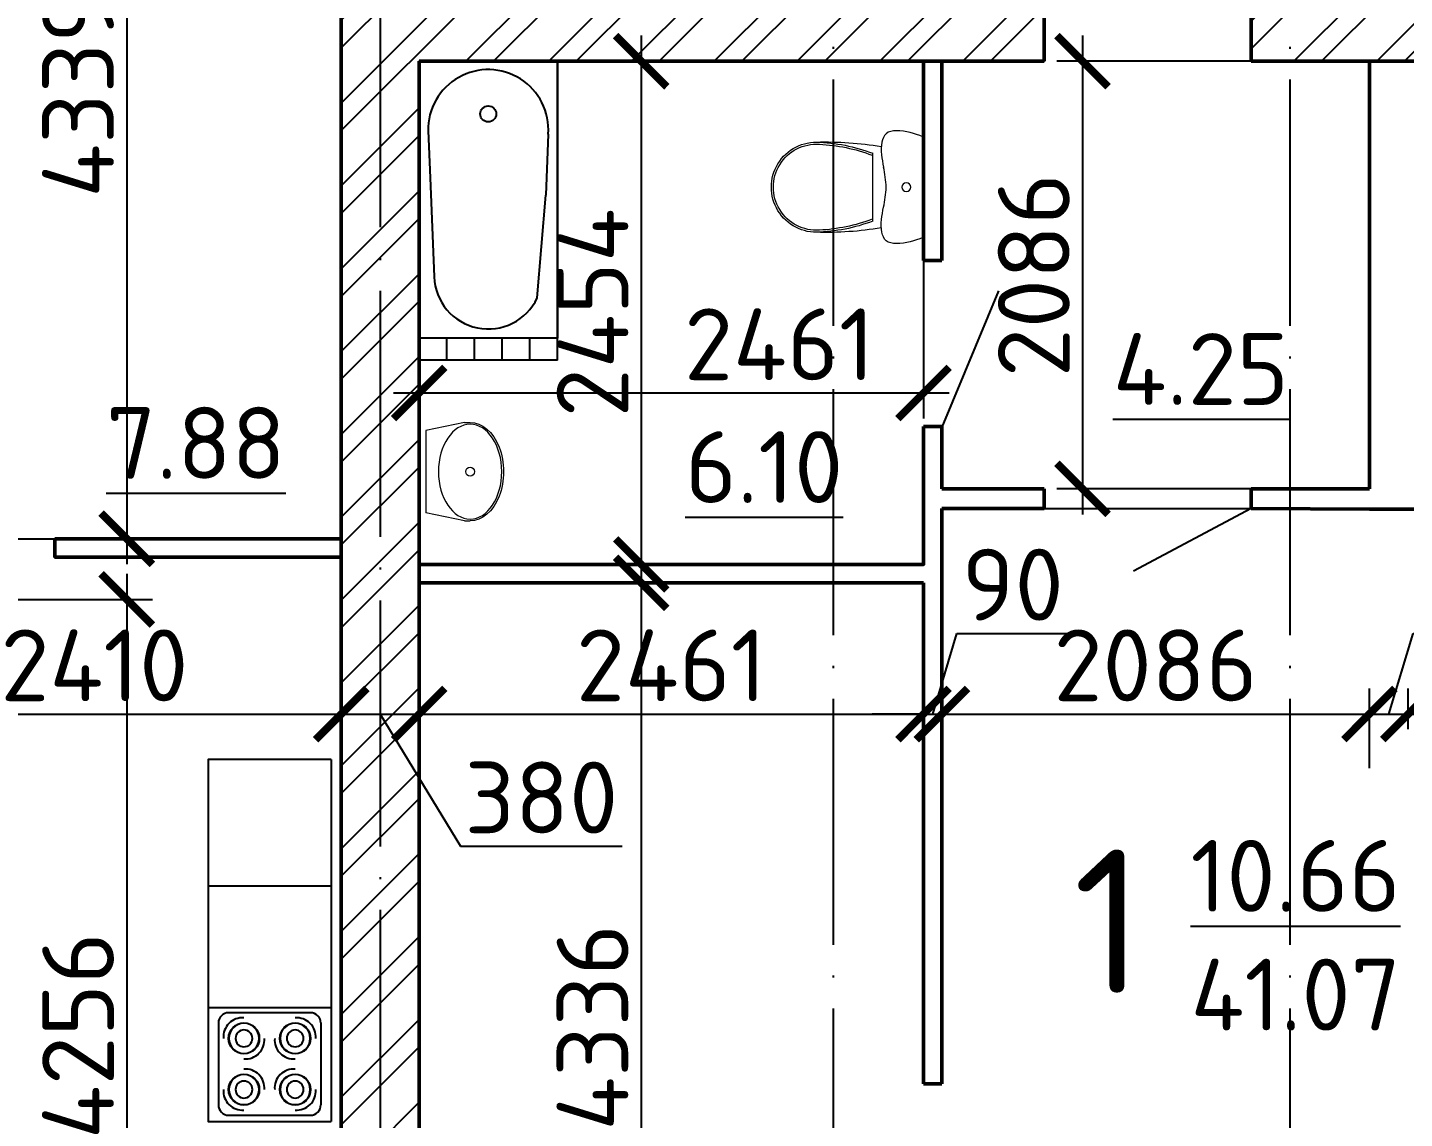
# Model space of a CAD drawing. Header units: millimetres. Extents: x -121275 to -95372, y 16759 to 40426.
# Drawn here: x -118431.7 to -118364.5, y 39400.9 to 39454.1 of the extents above; entities that cross this region are included whole.
import ezdxf

# ---------------------------------------------------------------- set-up
doc = ezdxf.new("R2010")
doc.units = ezdxf.units.MM
doc.header["$LTSCALE"] = 0.5
doc.linetypes.add('ACAD_ISO04W100', pattern=[30, 24, -3, 0, -3])
for name, color, linetype, lineweight in [('02', 5, 'Continuous', 18), ('построения', 6, 'Continuous', 25), ('Сантехника', 255, 'Continuous', 15), ('ТОНКИЕе', 7, 'Continuous', 25)]:
    doc.layers.add(name, color=color, linetype=linetype, lineweight=lineweight)
for name, color, linetype in [('kuhnja', 190, 'Continuous'), ('оси', 7, 'ACAD_ISO04W100'), ('размеры', 7, 'Continuous'), ('тонкие', 7, 'Continuous')]:
    doc.layers.add(name, color=color, linetype=linetype)
doc.styles.add('Наклонный', font='isocpeur.ttf', dxfattribs={"height": 3.5})
doc.dimstyles.new('СТРОИТЕЛЬНЫЙ', dxfattribs={"dimtxt": 3.5, "dimasz": 2.5, "dimexe": 1.25, "dimexo": 0.625, "dimtad": 1, "dimdec": 0, "dimlfac": 100, "dimdsep": 46, "dimtxsty": 'Наклонный', "dimblk1": 'ARCHTICK', "dimblk2": 'ARCHTICK', "dimsah": 1, "dimcen": 0, "dimdle": 1.25, "dimadec": 0, "dimazin": 0, "dimtfac": 0.75, "dimtdec": 0, "dimtmove": 0, "dimatfit": 3, "dimldrblk": 'ARCHTICK', "dimfxl": 1, "dimtolj": 1, "dimtzin": 0, "dimarcsym": 0})
pattern_1 = [(45, (1722.8638, 1044.5907), (-2.02055763, 2.02055763), []), (45, (1724.2108, 1044.5907), (-2.02055763, 2.02055763), [])]

# ---------------------------------------------------------------- blocks, each defined once
blk = doc.blocks.new('A$C010B7E6C')
at = {"layer": 'Сантехника'}
for p, q in [((738.7, 520.7), (738.7, 29.3)), ((493.7, 440.5), (493.7, 109.6))]:
    blk.add_line(p, q, dxfattribs=at)
blk.add_circle((657.8, 275), 21.7, dxfattribs=at)
for centre, radius, start, end in [((218.7, 275), 220, 85.79897, 274.20103), ((218.7, 275), 210, 85.79897, 274.20103), ((266.3, -1145.5), 1641.2, 80.55729, 91.66188), ((196.2, -339.2), 834.5, 69.11151, 88.45313), ((196.1, -339.3), 824.6, 69.11242, 87.36208), ((196.2, 889.2), 834.5, 271.54687, 290.88849), ((266.3, 1695.5), 1641.2, 268.33812, 279.44271), ((196.1, 889.3), 824.6, 272.63792, 290.88758)]:
    blk.add_arc(centre, radius, start, end, dxfattribs=at)
for points in [[(738.7, 520.7), (608.7, 550), (558.7, 536.1), (538.7, 495), (546.7, 372.7)], [(546.7, 372.7), (558.7, 275), (546.5, 177.3)], [(738.7, 29.3), (608.7, 0), (558.7, 14), (538.7, 55), (546.5, 177.3)]]:
    blk.add_spline(points, degree=3, dxfattribs=at)
blk = doc.blocks.new('A$C456D3840')
at = {"layer": 'Сантехника'}
for p, q in [((189.3, 480), (162.4, 480)), ((189.3, 480), (379.3, 440.1)), ((379.3, 39.9), (379.3, 440.1)), ((189.3, 0), (162.4, 0)), ((189.3, 0), (379.3, 39.9))]:
    blk.add_line(p, q, dxfattribs=at)
blk.add_circle((162.4, 240), 21.7, dxfattribs=at)
at = {"layer": 'Сантехника', "extrusion": (0, 0, -1)}
blk.add_ellipse((162.4, 240), major_axis=(0, -240), ratio=0.679586, start_param=0, end_param=3.141593, dxfattribs=at)
blk.add_ellipse((162.4, 240), major_axis=(0, -231.3), ratio=0.667472, dxfattribs=at)
blk = doc.blocks.new('_ArchTick')
at = {"color": 0, "linetype": 'ByBlock', "const_width": 0.15}
blk.add_lwpolyline([(-0.5, -0.5), (0.5, 0.5)], dxfattribs=at)
blk = doc.blocks.new('*D892')
at = {"layer": 'Defpoints', "color": 0, "transparency": 16777216}
for p in [(-118416.353, 39420.646), (-118440.454, 39417.546), (-118416.353, 39415.942)]:
    blk.add_point(p, dxfattribs=at)
at = {"layer": 'размеры', "color": 0, "lineweight": -2, "transparency": 16777216}
for p, q in [((-118440.454, 39418.171), (-118440.454, 39421.896)), ((-118416.353, 39416.567), (-118416.353, 39421.896)), ((-118441.704, 39420.646), (-118415.103, 39420.646))]:
    blk.add_line(p, q, dxfattribs=at)
at = {"layer": 'размеры', "color": 0, "lineweight": -2, "transparency": 16777216, "xscale": 2.5, "yscale": 2.5, "zscale": 2.5, "rotation": 180}
blk.add_blockref('_ArchTick', (-118440.454, 39420.646), dxfattribs=at)
at = {"layer": 'размеры', "color": 0, "lineweight": -2, "transparency": 16777216, "xscale": 2.5, "yscale": 2.5, "zscale": 2.5}
blk.add_blockref('_ArchTick', (-118416.353, 39420.646), dxfattribs=at)
at = {"layer": 'размеры', "color": 0, "transparency": 16777216, "insert": (-118428.403, 39423.021), "char_height": 3.5, "attachment_point": 5, "style": 'Наклонный'}
blk.add_mtext('\\A1;2410', dxfattribs=at)
blk = doc.blocks.new('*D893')
at = {"layer": 'Defpoints', "color": 0, "transparency": 16777216}
for p in [(-118412.553, 39420.646), (-118416.353, 39415.942), (-118412.553, 39414.688)]:
    blk.add_point(p, dxfattribs=at)
at = {"layer": 'размеры', "color": 0, "lineweight": -2, "transparency": 16777216}
for p, q in [((-118416.353, 39416.567), (-118416.353, 39421.896)), ((-118412.553, 39415.313), (-118412.553, 39421.896)), ((-118417.603, 39420.646), (-118411.303, 39420.646)), ((-118414.453, 39420.646), (-118410.538, 39414.198)), ((-118410.538, 39414.198), (-118402.638, 39414.198))]:
    blk.add_line(p, q, dxfattribs=at)
at = {"layer": 'размеры', "color": 0, "lineweight": -2, "transparency": 16777216, "xscale": 2.5, "yscale": 2.5, "zscale": 2.5, "rotation": 180}
blk.add_blockref('_ArchTick', (-118416.353, 39420.646), dxfattribs=at)
at = {"layer": 'размеры', "color": 0, "lineweight": -2, "transparency": 16777216, "xscale": 2.5, "yscale": 2.5, "zscale": 2.5}
blk.add_blockref('_ArchTick', (-118412.553, 39420.646), dxfattribs=at)
at = {"layer": 'размеры', "color": 0, "transparency": 16777216, "insert": (-118406.588, 39416.573), "char_height": 3.5, "attachment_point": 5, "style": 'Наклонный'}
blk.add_mtext('\\A1;380', dxfattribs=at)
blk = doc.blocks.new('*D894')
at = {"layer": 'Defpoints', "color": 0, "transparency": 16777216}
for p in [(-118387.939, 39420.646), (-118412.553, 39414.688), (-118387.939, 39414.688)]:
    blk.add_point(p, dxfattribs=at)
at = {"layer": 'размеры', "color": 0, "lineweight": -2, "transparency": 16777216}
for p, q in [((-118412.553, 39415.313), (-118412.553, 39421.896)), ((-118387.939, 39415.313), (-118387.939, 39421.896)), ((-118413.803, 39420.646), (-118386.689, 39420.646))]:
    blk.add_line(p, q, dxfattribs=at)
at = {"layer": 'размеры', "color": 0, "lineweight": -2, "transparency": 16777216, "xscale": 2.5, "yscale": 2.5, "zscale": 2.5, "rotation": 180}
blk.add_blockref('_ArchTick', (-118412.553, 39420.646), dxfattribs=at)
at = {"layer": 'размеры', "color": 0, "lineweight": -2, "transparency": 16777216, "xscale": 2.5, "yscale": 2.5, "zscale": 2.5}
blk.add_blockref('_ArchTick', (-118387.939, 39420.646), dxfattribs=at)
at = {"layer": 'размеры', "color": 0, "transparency": 16777216, "insert": (-118400.246, 39423.021), "char_height": 3.5, "attachment_point": 5, "style": 'Наклонный'}
blk.add_mtext('\\A1;2461', dxfattribs=at)
blk = doc.blocks.new('*D895')
at = {"layer": 'Defpoints', "color": 0, "transparency": 16777216}
for p in [(-118387.039, 39420.646), (-118387.039, 39418.371), (-118387.939, 39414.688)]:
    blk.add_point(p, dxfattribs=at)
at = {"layer": 'размеры', "color": 0, "lineweight": -2, "transparency": 16777216}
for p, q in [((-118387.489, 39420.646), (-118386.308, 39424.583)), ((-118386.308, 39424.583), (-118380.858, 39424.583)), ((-118387.939, 39415.313), (-118387.939, 39421.896)), ((-118387.039, 39418.996), (-118387.039, 39421.896)), ((-118387.939, 39420.646), (-118390.439, 39420.646)), ((-118387.939, 39420.646), (-118387.039, 39420.646)), ((-118387.939, 39420.646), (-118387.039, 39420.646)), ((-118387.039, 39420.646), (-118384.539, 39420.646))]:
    blk.add_line(p, q, dxfattribs=at)
at = {"layer": 'размеры', "color": 0, "lineweight": -2, "transparency": 16777216, "xscale": 2.5, "yscale": 2.5, "zscale": 2.5}
blk.add_blockref('_ArchTick', (-118387.939, 39420.646), dxfattribs=at)
at = {"layer": 'размеры', "color": 0, "lineweight": -2, "transparency": 16777216, "xscale": 2.5, "yscale": 2.5, "zscale": 2.5, "rotation": 180}
blk.add_blockref('_ArchTick', (-118387.039, 39420.646), dxfattribs=at)
at = {"layer": 'размеры', "color": 0, "transparency": 16777216, "insert": (-118383.583, 39426.958), "char_height": 3.5, "attachment_point": 5, "style": 'Наклонный'}
blk.add_mtext('\\A1;90', dxfattribs=at)
blk = doc.blocks.new('*D896')
at = {"layer": 'Defpoints', "color": 0, "transparency": 16777216}
for p in [(-118366.179, 39420.646), (-118366.179, 39419.287), (-118387.039, 39418.371)]:
    blk.add_point(p, dxfattribs=at)
at = {"layer": 'размеры', "color": 0, "lineweight": -2, "transparency": 16777216}
for p, q in [((-118387.039, 39418.996), (-118387.039, 39421.896)), ((-118366.179, 39419.912), (-118366.179, 39421.896)), ((-118388.289, 39420.646), (-118364.929, 39420.646))]:
    blk.add_line(p, q, dxfattribs=at)
at = {"layer": 'размеры', "color": 0, "lineweight": -2, "transparency": 16777216, "xscale": 2.5, "yscale": 2.5, "zscale": 2.5, "rotation": 180}
blk.add_blockref('_ArchTick', (-118387.039, 39420.646), dxfattribs=at)
at = {"layer": 'размеры', "color": 0, "lineweight": -2, "transparency": 16777216, "xscale": 2.5, "yscale": 2.5, "zscale": 2.5}
blk.add_blockref('_ArchTick', (-118366.179, 39420.646), dxfattribs=at)
at = {"layer": 'размеры', "color": 0, "transparency": 16777216, "insert": (-118376.609, 39423.021), "char_height": 3.5, "attachment_point": 5, "style": 'Наклонный'}
blk.add_mtext('\\A1;2086', dxfattribs=at)
blk = doc.blocks.new('*D897')
at = {"layer": 'Defpoints', "color": 0, "transparency": 16777216}
for p in [(-118364.279, 39420.646), (-118364.279, 39419.287), (-118366.179, 39417.387)]:
    blk.add_point(p, dxfattribs=at)
at = {"layer": 'размеры', "color": 0, "lineweight": -2, "transparency": 16777216}
for p, q in [((-118365.229, 39420.646), (-118364.048, 39424.583)), ((-118364.048, 39424.583), (-118356.848, 39424.583)), ((-118366.179, 39418.012), (-118366.179, 39421.896)), ((-118364.279, 39419.912), (-118364.279, 39421.896)), ((-118367.429, 39420.646), (-118363.029, 39420.646))]:
    blk.add_line(p, q, dxfattribs=at)
at = {"layer": 'размеры', "color": 0, "lineweight": -2, "transparency": 16777216, "xscale": 2.5, "yscale": 2.5, "zscale": 2.5, "rotation": 180}
blk.add_blockref('_ArchTick', (-118366.179, 39420.646), dxfattribs=at)
at = {"layer": 'размеры', "color": 0, "lineweight": -2, "transparency": 16777216, "xscale": 2.5, "yscale": 2.5, "zscale": 2.5}
blk.add_blockref('_ArchTick', (-118364.279, 39420.646), dxfattribs=at)
at = {"layer": 'размеры', "color": 0, "transparency": 16777216, "insert": (-118360.448, 39426.958), "char_height": 3.5, "attachment_point": 5, "style": 'Наклонный'}
blk.add_mtext('\\A1;190', dxfattribs=at)
blk = doc.blocks.new('*D898')
at = {"layer": 'Defpoints', "color": 0, "transparency": 16777216}
for p in [(-118344.353, 39420.646), (-118364.279, 39419.287), (-118344.353, 39419.287)]:
    blk.add_point(p, dxfattribs=at)
at = {"layer": 'размеры', "color": 0, "lineweight": -2, "transparency": 16777216}
for p, q in [((-118364.279, 39419.912), (-118364.279, 39421.896)), ((-118344.353, 39419.912), (-118344.353, 39421.896)), ((-118365.529, 39420.646), (-118343.103, 39420.646))]:
    blk.add_line(p, q, dxfattribs=at)
at = {"layer": 'размеры', "color": 0, "lineweight": -2, "transparency": 16777216, "xscale": 2.5, "yscale": 2.5, "zscale": 2.5, "rotation": 180}
blk.add_blockref('_ArchTick', (-118364.279, 39420.646), dxfattribs=at)
at = {"layer": 'размеры', "color": 0, "lineweight": -2, "transparency": 16777216, "xscale": 2.5, "yscale": 2.5, "zscale": 2.5}
blk.add_blockref('_ArchTick', (-118344.353, 39420.646), dxfattribs=at)
at = {"layer": 'размеры', "color": 0, "transparency": 16777216, "insert": (-118354.316, 39423.021), "char_height": 3.5, "attachment_point": 5, "style": 'Наклонный'}
blk.add_mtext('\\A1;1993', dxfattribs=at)
blk = doc.blocks.new('*D910')
at = {"layer": 'Defpoints', "color": 0, "transparency": 16777216}
for p in [(-118424.064, 39472.59), (-118438.043, 39429.199), (-118426.824, 39429.199)]:
    blk.add_point(p, dxfattribs=at)
at = {"layer": 'размеры', "color": 0, "lineweight": -2, "transparency": 16777216}
for p, q in [((-118426.824, 39473.84), (-118426.824, 39427.949)), ((-118424.689, 39472.59), (-118428.074, 39472.59)), ((-118437.418, 39429.199), (-118425.574, 39429.199))]:
    blk.add_line(p, q, dxfattribs=at)
at = {"layer": 'размеры', "color": 0, "lineweight": -2, "transparency": 16777216, "xscale": 2.5, "yscale": 2.5, "zscale": 2.5}
for p, rotation in [((-118426.824, 39472.59), 90), ((-118426.824, 39429.199), 270)]:
    blk.add_blockref('_ArchTick', p, dxfattribs=dict(at, rotation=rotation))
at = {"layer": 'размеры', "color": 0, "transparency": 16777216, "insert": (-118429.199, 39450.895), "char_height": 3.5, "attachment_point": 5, "rotation": 90, "style": 'Наклонный'}
blk.add_mtext('\\A1;4339', dxfattribs=at)
blk = doc.blocks.new('*D911')
at = {"layer": 'Defpoints', "color": 0, "transparency": 16777216}
for p in [(-118452.923, 39426.236), (-118452.923, 39383.679), (-118426.824, 39383.679)]:
    blk.add_point(p, dxfattribs=at)
at = {"layer": 'размеры', "color": 0, "lineweight": -2, "transparency": 16777216}
for p, q in [((-118426.824, 39427.486), (-118426.824, 39382.429)), ((-118452.298, 39426.236), (-118425.574, 39426.236)), ((-118452.298, 39383.679), (-118425.574, 39383.679))]:
    blk.add_line(p, q, dxfattribs=at)
at = {"layer": 'размеры', "color": 0, "lineweight": -2, "transparency": 16777216, "xscale": 2.5, "yscale": 2.5, "zscale": 2.5}
for p, rotation in [((-118426.824, 39426.236), 90), ((-118426.824, 39383.679), 270)]:
    blk.add_blockref('_ArchTick', p, dxfattribs=dict(at, rotation=rotation))
at = {"layer": 'размеры', "color": 0, "transparency": 16777216, "insert": (-118429.199, 39404.958), "char_height": 3.5, "attachment_point": 5, "rotation": 90, "style": 'Наклонный'}
blk.add_mtext('\\A1;4256', dxfattribs=at)
blk = doc.blocks.new('*D912')
at = {"layer": 'Defpoints', "color": 0, "transparency": 16777216}
for p in [(-118412.553, 39427.046), (-118412.553, 39383.69), (-118401.715, 39383.69)]:
    blk.add_point(p, dxfattribs=at)
at = {"layer": 'размеры', "color": 0, "lineweight": -2, "transparency": 16777216}
for p, q in [((-118401.715, 39428.296), (-118401.715, 39382.44)), ((-118411.928, 39427.046), (-118400.465, 39427.046)), ((-118411.928, 39383.69), (-118400.465, 39383.69))]:
    blk.add_line(p, q, dxfattribs=at)
at = {"layer": 'размеры', "color": 0, "lineweight": -2, "transparency": 16777216, "xscale": 2.5, "yscale": 2.5, "zscale": 2.5}
for p, rotation in [((-118401.715, 39427.046), 90), ((-118401.715, 39383.69), 270)]:
    blk.add_blockref('_ArchTick', p, dxfattribs=dict(at, rotation=rotation))
at = {"layer": 'размеры', "color": 0, "transparency": 16777216, "insert": (-118404.09, 39405.368), "char_height": 3.5, "attachment_point": 5, "rotation": 90, "style": 'Наклонный'}
blk.add_mtext('\\A1;4336', dxfattribs=at)
blk = doc.blocks.new('*D913')
at = {"layer": 'Defpoints', "color": 0, "transparency": 16777216}
for p in [(-118389.034, 39452.49), (-118401.715, 39427.946), (-118389.034, 39427.946)]:
    blk.add_point(p, dxfattribs=at)
at = {"layer": 'размеры', "color": 0, "lineweight": -2, "transparency": 16777216}
for p, q in [((-118401.715, 39453.74), (-118401.715, 39426.696)), ((-118389.659, 39452.49), (-118402.965, 39452.49)), ((-118389.659, 39427.946), (-118402.965, 39427.946))]:
    blk.add_line(p, q, dxfattribs=at)
at = {"layer": 'размеры', "color": 0, "lineweight": -2, "transparency": 16777216, "xscale": 2.5, "yscale": 2.5, "zscale": 2.5}
for p, rotation in [((-118401.715, 39452.49), 90), ((-118401.715, 39427.946), 270)]:
    blk.add_blockref('_ArchTick', p, dxfattribs=dict(at, rotation=rotation))
at = {"layer": 'размеры', "color": 0, "transparency": 16777216, "insert": (-118404.09, 39440.218), "char_height": 3.5, "attachment_point": 5, "rotation": 90, "style": 'Наклонный'}
blk.add_mtext('\\A1;2454', dxfattribs=at)
blk = doc.blocks.new('*D914')
at = {"layer": 'Defpoints', "color": 0, "transparency": 16777216}
for p in [(-118412.553, 39452.49), (-118387.939, 39452.49), (-118387.939, 39436.306)]:
    blk.add_point(p, dxfattribs=at)
at = {"layer": 'размеры', "color": 0, "lineweight": -2, "transparency": 16777216}
for p, q in [((-118412.553, 39451.865), (-118412.553, 39435.056)), ((-118387.939, 39451.865), (-118387.939, 39435.056)), ((-118413.803, 39436.306), (-118386.689, 39436.306))]:
    blk.add_line(p, q, dxfattribs=at)
at = {"layer": 'размеры', "color": 0, "lineweight": -2, "transparency": 16777216, "xscale": 2.5, "yscale": 2.5, "zscale": 2.5, "rotation": 180}
blk.add_blockref('_ArchTick', (-118412.553, 39436.306), dxfattribs=at)
at = {"layer": 'размеры', "color": 0, "lineweight": -2, "transparency": 16777216, "xscale": 2.5, "yscale": 2.5, "zscale": 2.5}
blk.add_blockref('_ArchTick', (-118387.939, 39436.306), dxfattribs=at)
at = {"layer": 'размеры', "color": 0, "transparency": 16777216, "insert": (-118394.971, 39438.681), "char_height": 3.5, "attachment_point": 5, "style": 'Наклонный'}
blk.add_mtext('\\A1;2461', dxfattribs=at)
blk = doc.blocks.new('*D915')
at = {"layer": 'Defpoints', "color": 0, "transparency": 16777216}
for p in [(-118366.179, 39452.49), (-118380.181, 39431.629), (-118366.179, 39431.629)]:
    blk.add_point(p, dxfattribs=at)
at = {"layer": 'размеры', "color": 0, "lineweight": -2, "transparency": 16777216}
for p, q in [((-118380.181, 39453.74), (-118380.181, 39430.379)), ((-118366.804, 39452.49), (-118381.431, 39452.49)), ((-118366.804, 39431.629), (-118381.431, 39431.629))]:
    blk.add_line(p, q, dxfattribs=at)
at = {"layer": 'размеры', "color": 0, "lineweight": -2, "transparency": 16777216, "xscale": 2.5, "yscale": 2.5, "zscale": 2.5}
for p, rotation in [((-118380.181, 39452.49), 90), ((-118380.181, 39431.629), 270)]:
    blk.add_blockref('_ArchTick', p, dxfattribs=dict(at, rotation=rotation))
at = {"layer": 'размеры', "color": 0, "transparency": 16777216, "insert": (-118382.556, 39442.059), "char_height": 3.5, "attachment_point": 5, "rotation": 90, "style": 'Наклонный'}
blk.add_mtext('\\A1;2086', dxfattribs=at)
blk = doc.blocks.new('*D926')
at = {"layer": 'Defpoints', "color": 0, "transparency": 16777216}
for p in [(-118385.991, 39430.68), (-118385.991, 39383.67), (-118358.87, 39383.67)]:
    blk.add_point(p, dxfattribs=at)
at = {"layer": 'размеры', "color": 0, "lineweight": -2, "transparency": 16777216}
for p, q in [((-118358.87, 39431.93), (-118358.87, 39382.42)), ((-118385.366, 39430.68), (-118357.62, 39430.68)), ((-118385.366, 39383.67), (-118357.62, 39383.67))]:
    blk.add_line(p, q, dxfattribs=at)
at = {"layer": 'размеры', "color": 0, "lineweight": -2, "transparency": 16777216, "xscale": 2.5, "yscale": 2.5, "zscale": 2.5}
for p, rotation in [((-118358.87, 39430.68), 90), ((-118358.87, 39383.67), 270)]:
    blk.add_blockref('_ArchTick', p, dxfattribs=dict(at, rotation=rotation))
at = {"layer": 'размеры', "color": 0, "transparency": 16777216, "insert": (-118361.245, 39407.175), "char_height": 3.5, "attachment_point": 5, "rotation": 90, "style": 'Наклонный'}
blk.add_mtext('\\A1;4701', dxfattribs=at)

msp = doc.modelspace()

# ---------------------------------------------------------------- hatches: boundary and pattern name
at = {"layer": 'тонкие', "transparency": 33554687}
h = msp.add_hatch(dxfattribs=at)
h.set_pattern_fill('ANSI32', scale=0.3)
h.set_pattern_definition(pattern_1)
h.paths.add_polyline_path([(-118371.953, 39476.19), (-118392.353, 39476.19), (-118392.353, 39473.69), (-118371.953, 39473.69)])
h.paths.add_polyline_path([(-118392.353, 39476.19), (-118394.954, 39476.19), (-118394.954, 39473.69), (-118392.353, 39473.69)])
h.paths.add_polyline_path([(-118360.902, 39476.19), (-118370.053, 39476.19), (-118370.053, 39473.69), (-118360.902, 39473.69)])
h.paths.add_polyline_path([(-118360.902, 39477.49), (-118368.153, 39477.49), (-118368.153, 39517.39), (-118370.053, 39517.39), (-118370.053, 39476.19), (-118360.902, 39476.19)])
h.paths.add_polyline_path([(-118370.053, 39476.19), (-118371.953, 39476.19), (-118371.953, 39473.69), (-118370.053, 39473.69)])
h.paths.add_polyline_path([(-118342.453, 39476.19), (-118348.802, 39476.19), (-118348.802, 39473.69), (-118342.953, 39473.69), (-118342.953, 39471.064), (-118342.453, 39471.064)])
h.paths.add_polyline_path([(-118339.153, 39476.19), (-118342.453, 39476.19), (-118342.453, 39471.064), (-118339.153, 39471.064)])
h.paths.add_polyline_path([(-118342.453, 39517.39), (-118342.953, 39517.39), (-118342.953, 39516.09), (-118342.953, 39477.49), (-118348.802, 39477.49), (-118348.802, 39476.19), (-118342.453, 39476.19)])
h.paths.add_polyline_path([(-118339.153, 39516.09), (-118331.987, 39516.09), (-118331.987, 39517.39), (-118342.453, 39517.39), (-118342.453, 39476.19), (-118339.153, 39476.19)])
h.paths.add_polyline_path([(-118432.353, 39454.39), (-118485.253, 39454.39), (-118485.253, 39452.49), (-118432.353, 39452.49)])
h.paths.add_polyline_path([(-118432.353, 39456.29), (-118434.253, 39456.29), (-118485.253, 39456.29), (-118485.253, 39454.39), (-118432.353, 39454.39)])
h.paths.add_polyline_path([(-118359.453, 39454.39), (-118370.053, 39454.39), (-118370.053, 39452.49), (-118366.179, 39452.49), (-118359.453, 39452.49)])
h.paths.add_polyline_path([(-118359.453, 39456.29), (-118370.053, 39456.29), (-118370.053, 39454.39), (-118359.453, 39454.39)])
h.paths.add_polyline_path([(-118370.053, 39456.29), (-118371.953, 39456.29), (-118371.953, 39454.39), (-118370.053, 39454.39)])
h.paths.add_polyline_path([(-118370.053, 39454.39), (-118371.953, 39454.39), (-118371.953, 39452.49), (-118370.053, 39452.49)])
h.paths.add_polyline_path([(-118342.453, 39454.39), (-118349.353, 39454.39), (-118349.353, 39452.49), (-118344.353, 39452.49), (-118344.353, 39448.561), (-118342.453, 39448.561)])
h.paths.add_polyline_path([(-118342.453, 39460.964), (-118342.953, 39460.964), (-118342.953, 39456.29), (-118349.353, 39456.29), (-118349.353, 39454.39), (-118342.453, 39454.39)])
h.paths.add_polyline_path([(-118340.553, 39452.49), (-118247.19, 39452.49), (-118247.19, 39454.39), (-118342.453, 39454.39), (-118342.453, 39448.561), (-118340.553, 39448.561)])
h.paths.add_polyline_path([(-118247.19, 39456.29), (-118339.153, 39456.29), (-118339.153, 39460.964), (-118342.453, 39460.964), (-118342.453, 39454.39), (-118247.19, 39454.39)])
h.paths.add_polyline_path([(-118414.453, 39517.39), (-118416.353, 39517.39), (-118416.353, 39477.69), (-118414.453, 39477.69)])
h.paths.add_polyline_path([(-118412.553, 39517.39), (-118414.453, 39517.39), (-118414.453, 39477.69), (-118412.553, 39477.69)])
h.paths.add_polyline_path([(-118414.453, 39528.99), (-118416.353, 39528.99), (-118416.353, 39517.39), (-118414.453, 39517.39)])
h.paths.add_polyline_path([(-118412.553, 39528.99), (-118414.453, 39528.99), (-118414.453, 39517.39), (-118412.553, 39517.39)])
h.paths.add_polyline_path([(-118371.953, 39517.39), (-118371.953, 39476.19), (-118370.053, 39476.19), (-118370.053, 39517.39)])
h = msp.add_hatch(dxfattribs=at)
h.set_pattern_fill('ANSI32', scale=0.3)
h.set_pattern_definition(pattern_1)
h.paths.add_polyline_path([(-118416.353, 39466.39), (-118412.553, 39466.454), (-118412.553, 39477.69), (-118416.353, 39477.69)])
h.paths.add_polyline_path([(-118416.353, 39456.29), (-118382.053, 39456.29), (-118382.053, 39452.49), (-118412.553, 39452.49), (-118412.553, 39383.69), (-118403.783, 39383.683), (-118403.783, 39382.39), (-118430.977, 39382.39), (-118430.977, 39383.677), (-118416.353, 39383.664)])

# ---------------------------------------------------------------- linework, layer by layer
at = {"layer": 'kuhnja', "color": 7, "linetype": 'Continuous'}
for p, q in [((-118416.353, 39419.427), (-118416.353, 39401.265)), ((-118416.853, 39418.427), (-118416.853, 39400.765)), ((-118416.353, 39401.265), (-118416.353, 39383.664))]:
    msp.add_line(p, q, dxfattribs=at)
at = {"layer": 'kuhnja', "color": 7, "ltscale": 600}
msp.add_line((-118417.353, 39405.578), (-118417.353, 39401.578), dxfattribs=at)
msp.add_lwpolyline([(-118417.353, 39405.578, 0.414214), (-118417.853, 39406.078), (-118421.853, 39406.078, 0.414214), (-118422.353, 39405.578), (-118422.353, 39401.578, 0.414214), (-118421.853, 39401.078), (-118417.853, 39401.078, 0.414214), (-118417.353, 39401.578)], format="xyb", dxfattribs=at)
for points in [[(-118421.103, 39404.09, 1), (-118421.103, 39405.565, 1)], [(-118421.103, 39405.24, 1), (-118421.103, 39404.415, 1)], [(-118418.603, 39404.09, 1), (-118418.603, 39405.565, 1)], [(-118418.603, 39404.415, 1), (-118418.603, 39405.24, 1)], [(-118421.103, 39401.59, 1), (-118421.103, 39403.065, 1)], [(-118421.103, 39402.74, 1), (-118421.103, 39401.915, 1)], [(-118418.603, 39403.065, 1), (-118418.603, 39401.59, 1)], [(-118418.603, 39401.915, 1), (-118418.603, 39402.74, 1)]]:
    msp.add_lwpolyline(points, format="xyb", close=True, dxfattribs=at)
for centre in [(-118421.103, 39404.828), (-118418.603, 39404.828), (-118421.103, 39402.328), (-118418.603, 39402.328)]:
    msp.add_circle(centre, 0.75, dxfattribs=at)
for centre, start, end in [((-118421.176, 39404.901), 85.49745, 184.50255), ((-118418.53, 39404.901), 355.49745, 94.50255), ((-118421.03, 39404.755), 265.49745, 4.50255), ((-118418.676, 39404.755), 175.49745, 274.50255), ((-118421.03, 39402.401), 355.49745, 94.50255), ((-118418.676, 39402.401), 85.49745, 184.50255), ((-118421.176, 39402.255), 175.49745, 274.50255), ((-118418.53, 39402.255), 265.49745, 4.50255)]:
    msp.add_arc(centre, 0.93, start, end, dxfattribs=at)
at = {"layer": 'оси', "color": 7}
for points in [[(-118392.353, 39572.39), (-118392.353, 39382.39)], [(-118370.053, 39572.39), (-118370.053, 39382.39)], [(-118414.453, 39456.39), (-118414.453, 39382.39)]]:
    msp.add_lwpolyline(points, dxfattribs=at)
at = {"layer": 'построения', "color": 7, "lineweight": 50}
for points in [[(-118416.353, 39383.664), (-118416.353, 39452.49)], [(-118412.553, 39452.49), (-118412.553, 39383.69)], [(-118412.553, 39452.49), (-118382.053, 39452.49)], [(-118371.953, 39452.49), (-118359.453, 39452.49)]]:
    msp.add_lwpolyline(points, dxfattribs=at)
at = {"layer": 'тонкие', "color": 7}
for p, q in [((-118405.806, 39452.486), (-118405.806, 39445.865)), ((-118412.119, 39449.088), (-118412.023, 39446.808)), ((-118406.25, 39448.938), (-118406.376, 39445.96)), ((-118412.023, 39446.808), (-118411.818, 39441.974)), ((-118406.793, 39440.946), (-118406.376, 39445.96)), ((-118405.806, 39445.865), (-118405.806, 39438.986)), ((-118405.806, 39438.986), (-118412.556, 39438.986)), ((-118411.206, 39437.906), (-118411.206, 39438.986)), ((-118409.856, 39437.906), (-118409.856, 39438.986)), ((-118408.506, 39437.906), (-118408.506, 39438.986)), ((-118407.156, 39437.906), (-118407.156, 39438.986))]:
    msp.add_line(p, q, dxfattribs=at)
msp.add_circle((-118409.181, 39449.918), 0.388, dxfattribs=at)
for centre, radius, start, end in [((-118409.181, 39449.142), 2.938, 356.00774, 181.04674), ((-118409.181, 39442.065), 2.638, 181.99613, 334.88084)]:
    msp.add_arc(centre, radius, start, end, dxfattribs=at)
at = {"layer": 'ТОНКИЕе', "color": 7}
for points in [[(-118430.977, 39382.39), (-118430.977, 39383.677), (-118416.353, 39383.664), (-118416.353, 39456.29)], [(-118412.553, 39456.29), (-118412.553, 39456.29), (-118382.053, 39456.29), (-118382.053, 39452.49), (-118412.553, 39452.49), (-118412.553, 39383.69), (-118403.783, 39383.683), (-118403.783, 39382.39), (-118430.977, 39382.39), (-118430.977, 39383.67)], [(-118405.806, 39437.906), (-118405.806, 39452.486), (-118412.556, 39452.486)], [(-118384.276, 39441.287), (-118387.039, 39434.646)], [(-118405.806, 39437.906), (-118412.556, 39437.906)], [(-118371.953, 39430.672), (-118377.684, 39427.621)], [(-118416.853, 39418.427), (-118422.853, 39418.427), (-118422.853, 39400.765), (-118416.853, 39400.765)], [(-118416.853, 39412.258), (-118422.853, 39412.258)], [(-118416.853, 39406.315), (-118422.853, 39406.315)]]:
    msp.add_lwpolyline(points, dxfattribs=at)
at = {"layer": 'ТОНКИЕе', "color": 7, "lineweight": 50}
for points in [[(-118416.353, 39456.29), (-118416.353, 39452.49)], [(-118382.053, 39452.49), (-118382.053, 39456.29)], [(-118371.953, 39456.29), (-118371.953, 39452.49)], [(-118412.553, 39452.49), (-118387.939, 39452.49), (-118387.939, 39442.773)], [(-118387.939, 39452.49), (-118387.039, 39452.49), (-118387.039, 39442.773)], [(-118371.953, 39452.49), (-118366.179, 39452.49), (-118366.179, 39431.629)], [(-118387.039, 39442.773), (-118387.939, 39442.773)], [(-118387.939, 39434.673), (-118387.939, 39427.946), (-118412.553, 39427.946)], [(-118387.939, 39434.673), (-118387.039, 39434.673)], [(-118387.039, 39434.673), (-118387.039, 39431.629)], [(-118387.039, 39432.545), (-118387.039, 39431.629)], [(-118382.053, 39431.629), (-118387.039, 39431.629)], [(-118382.053, 39431.629), (-118382.053, 39430.672)], [(-118366.179, 39431.629), (-118371.953, 39431.629)], [(-118371.953, 39430.672), (-118371.953, 39431.629)], [(-118387.039, 39430.68), (-118382.053, 39430.672)], [(-118387.039, 39430.68), (-118387.039, 39427.946), (-118387.039, 39427.046)], [(-118371.953, 39430.672), (-118366.179, 39430.645), (-118364.279, 39430.645)], [(-118366.179, 39430.645), (-118366.179, 39430.645), (-118344.353, 39430.645)], [(-118430.331, 39429.199), (-118416.353, 39429.199), (-118416.353, 39429.199), (-118416.353, 39428.299), (-118430.331, 39428.299)], [(-118387.939, 39427.046), (-118412.553, 39427.046)], [(-118387.939, 39402.617), (-118387.939, 39427.046)], [(-118387.039, 39427.046), (-118387.039, 39402.617)], [(-118387.939, 39402.617), (-118387.039, 39402.617)]]:
    msp.add_lwpolyline(points, dxfattribs=at)
msp.add_lwpolyline([(-118430.331, 39429.199), (-118430.331, 39428.299)], close=True, dxfattribs=at)

# ---------------------------------------------------------------- block references
at = {"layer": '02', "color": 7, "ltscale": 100, "yscale": 0.01, "zscale": 0.01, "rotation": 180}
for name, p, xscale in [('A$C010B7E6C', (-118395.352, 39449.095), -0.01), ('A$C456D3840', (-118408.441, 39434.87), 0.01)]:
    msp.add_blockref(name, p, dxfattribs=dict(at, xscale=xscale))

# ---------------------------------------------------------------- texts
at = {"color": 7, "char_height": 3.5, "attachment_point": 1, "style": 'Наклонный'}
for s, insert in [('{\\fISOCPEUR|b1|i0|c204|p34;\\L4.25}', (-118378.703, 39439.227)), ('{\\fISOCPEUR|b1|i0|c204|p34;\\L7.88}', (-118427.834, 39435.622)), ('{\\fISOCPEUR|b1|i0|c204|p34;\\L6.10}', (-118399.574, 39434.444)), ('{\\fISOCPEUR|b1|i0|c204|p34;\\L10.66}', (-118374.908, 39414.504))]:
    msp.add_mtext_dynamic_manual_height_columns(s, width=11, gutter_width=35, heights=[0], dxfattribs=dict(at, insert=insert))
at = {"color": 7, "lineweight": 50, "char_height": 3.5, "attachment_point": 1, "style": 'Наклонный'}
for s, width, insert in [('\\A1;{\\H2x;1} ', 42.38036, (-118380.639, 39414.037)), ('{\\fISOCPEUR|b1|i0|c204|p34;41.07}', 9, (-118374.908, 39408.711))]:
    msp.add_mtext_dynamic_manual_height_columns(s, width=width, gutter_width=35, heights=[0], dxfattribs=dict(at, insert=insert))

# ---------------------------------------------------------------- dimensions: what is measured, and where the dimension line sits
at = {"layer": 'размеры', "color": 7}
for base, p1, p2, picture, middle in [((-118426.824, 39429.199), (-118424.064, 39472.59), (-118438.043, 39429.199), '*D910', (-118429.199, 39450.895)), ((-118401.715, 39427.946), (-118389.034, 39452.49), (-118389.034, 39427.946), '*D913', (-118404.09, 39440.218)), ((-118380.181, 39431.629), (-118366.179, 39452.49), (-118366.179, 39431.629), '*D915', (-118382.556, 39442.059)), ((-118358.87, 39383.67), (-118385.991, 39430.68), (-118385.991, 39383.67), '*D926', (-118361.245, 39407.175)), ((-118401.715, 39383.69), (-118412.553, 39427.046), (-118412.553, 39383.69), '*D912', (-118404.09, 39405.368)), ((-118426.824, 39383.679), (-118452.923, 39426.236), (-118452.923, 39383.679), '*D911', (-118429.199, 39404.958))]:
    dim = msp.add_linear_dim(base=base, p1=p1, p2=p2, angle=90, dimstyle='СТРОИТЕЛЬНЫЙ', dxfattribs=at)
    dim.commit()
    dim.dimension.update_dxf_attribs({"geometry": picture, "text_midpoint": middle})
dim = msp.add_linear_dim(base=(-118387.939, 39436.306), p1=(-118412.553, 39452.49), p2=(-118387.939, 39452.49), dimstyle='СТРОИТЕЛЬНЫЙ', dxfattribs=at)
dim.commit()
dim.dimension.update_dxf_attribs({"geometry": '*D914', "text_midpoint": (-118394.971, 39436.306), "dimtype": 160})
for base, p1, p2, picture, middle in [((-118387.039, 39420.646), (-118387.939, 39414.688), (-118387.039, 39418.371), '*D895', (-118385.683, 39426.958)), ((-118364.279, 39420.646), (-118366.179, 39417.387), (-118364.279, 39419.287), '*D897', (-118363.423, 39426.958)), ((-118416.353, 39420.646), (-118440.454, 39417.546), (-118416.353, 39415.942), '*D892', (-118428.403, 39423.021)), ((-118387.939, 39420.646), (-118412.553, 39414.688), (-118387.939, 39414.688), '*D894', (-118400.246, 39423.021)), ((-118366.179, 39420.646), (-118387.039, 39418.371), (-118366.179, 39419.287), '*D896', (-118376.609, 39423.021)), ((-118344.353, 39420.646), (-118364.279, 39419.287), (-118344.353, 39419.287), '*D898', (-118354.316, 39423.021))]:
    dim = msp.add_linear_dim(base=base, p1=p1, p2=p2, dimstyle='СТРОИТЕЛЬНЫЙ', override={"dimtmove": 1}, dxfattribs=at)
    dim.commit()
    dim.dimension.update_dxf_attribs({"geometry": picture, "text_midpoint": middle})
dim = msp.add_linear_dim(base=(-118412.553, 39420.646), p1=(-118416.353, 39415.942), p2=(-118412.553, 39414.688), dimstyle='СТРОИТЕЛЬНЫЙ', override={"dimtmove": 1}, dxfattribs=at)
dim.commit()
dim.dimension.update_dxf_attribs({"geometry": '*D893', "text_midpoint": (-118409.913, 39414.198), "dimtype": 160})

doc.saveas('drawing.dxf')
